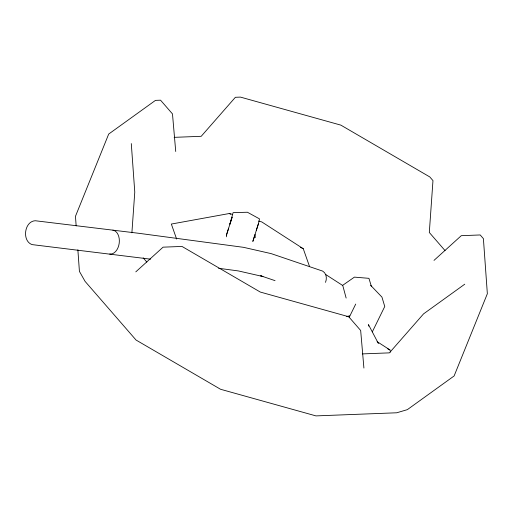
<?xml version="1.0" encoding="UTF-8"?>
<svg xmlns="http://www.w3.org/2000/svg" width="513" height="513" viewBox="0 0 513 513"><rect width="100%" height="100%" fill="white"/><g stroke="black" fill="none" stroke-linecap="round" stroke-linejoin="round"><path stroke-width="0.77" d="M131.892 232.793L134.772 192.093L131.29 143.589M255.275 237.609L255.057 234.422L252.826 241.45L258.533 223.386L259.495 218.871L247.413 212.241L233.088 212.645L229.895 224.187L231.01 220.673M325.499 282.374C327.108 278.546 326.55 273.326 322.658 271.101L271.153 253.621L243.54 247.33L138.914 233.312L35.301 220.744C24.271 221.225 21.764 241.129 32.127 244.611L150.546 259.168M226.528 236.82L226.419 235.223L232.126 217.159L231.459 219.269M226.419 235.223L228.651 228.195M256.301 230.414L258.533 223.386M349.148 317.47L355.708 304.081M372.316 331.853L384.756 306.485L381.948 297.11L370.649 285.318M135.798 271.864L163.07 247.163L181.993 246.439L260.309 292.064L348.731 316.739L360.665 330.481L363.909 368.045M434.004 260.386L461.277 235.685L480.2 234.954L483.4 238.641L487.35 293.718L454.12 375.958L407.341 409.65L396.709 412.785L315.957 415.896L220.552 389.271L136.041 340.036L85.087 281.393L79.419 271.383L77.873 249.831M464.759 284.189L423.565 313.86L389.386 352.867L362.319 353.906M232.344 214.325L229.253 213.523L171.342 224.059L176.619 239.045M346.673 316.45L349.776 315.886M174.138 137.349L201.205 136.304L235.377 97.297L240.45 97.104L340.85 125.127L429.779 176.927L432.972 180.608L429.31 232.485L445.053 250.601M218.576 268.28L238.359 270.928L262.97 276.539L260.681 275.776L275.051 280.656M258.642 221.109L261.739 221.905L303.254 248.702L309.589 266.683M229.253 213.523L230.69 214.21M300.381 247.337L303.254 248.702M387.719 348.853L389.861 349.866L390.637 352.085M325.883 274.635L342.652 285.459M377.113 341.639L389.861 349.866M143.172 257.853L146.846 262.079M378.447 343.607L368.469 324.594L368.764 326.14M371.322 286.26L368.943 278.335L354.419 277.129L342.71 285.299L346.14 298.053M175.728 151.489L172.483 113.918L160.543 100.182L155.477 100.375L108.698 134.06L75.469 216.306L76.155 225.887M112.866 230.151A12.043 8.009 -83.1 0 1 119.202 243.258A12.043 8.009 -83.1 0 1 109.686 254.025"/></g></svg>
